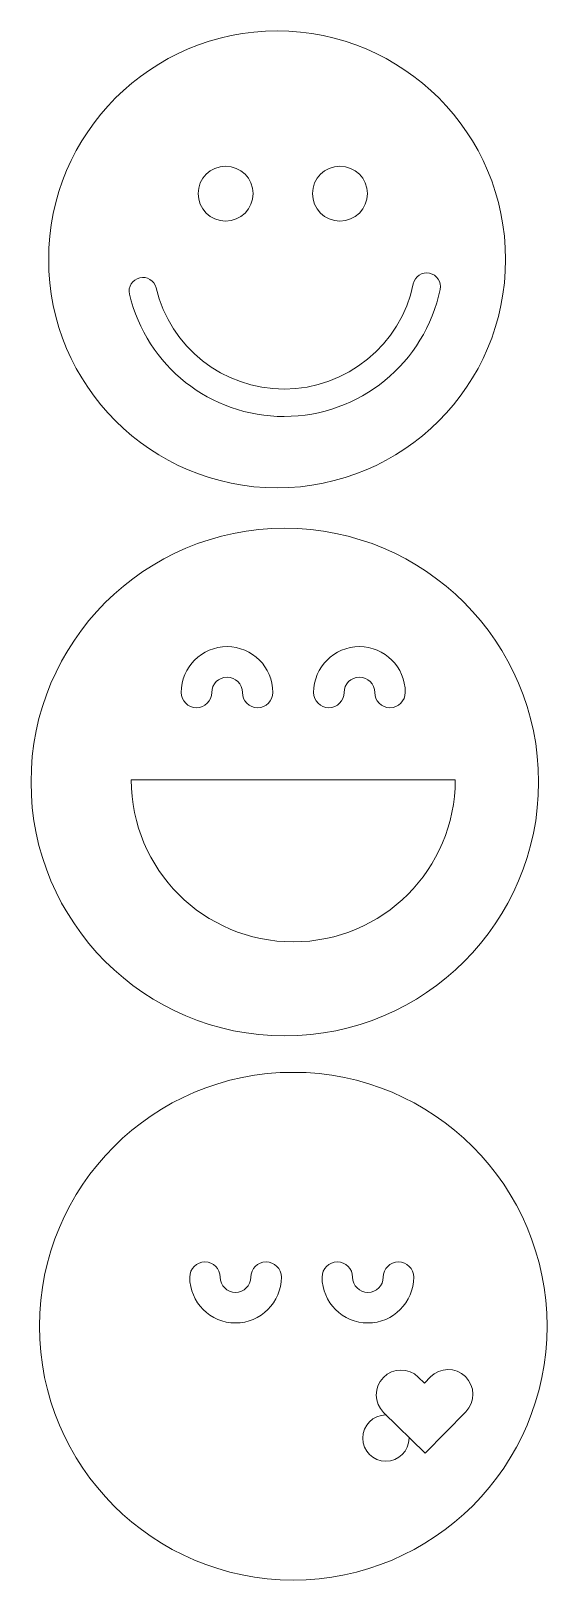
# Model space of a CAD drawing. Header units: inches. Extents: x 3 to 54, y -157 to -6.
import ezdxf

# ---------------------------------------------------------------- set-up
doc = ezdxf.new("R2010")
doc.units = ezdxf.units.IN
doc.header["$MEASUREMENT"] = 0
doc.layers.add('Layer 1', color=7, linetype='Continuous')
doc.layers.add('Layer 2', color=7, linetype='Continuous')

msp = doc.modelspace()

# ---------------------------------------------------------------- linework, layer by layer
at = {"layer": 'Layer 1', "lineweight": 0}
for points in [[(27.28, -6.05), (15.01, -6.05), (5.06, -16), (5.06, -28.27), (5.06, -40.54), (15.01, -50.48), (27.28, -50.48), (39.55, -50.48), (49.5, -40.54), (49.5, -28.27), (49.5, -16), (39.55, -6.05), (27.28, -6.05)], [(28.02, -54.41), (14.39, -54.41), (3.34, -65.46), (3.34, -79.09), (3.34, -92.72), (14.39, -103.77), (28.02, -103.77), (41.65, -103.77), (52.71, -92.72), (52.71, -79.09), (52.71, -65.46), (41.65, -54.41), (28.02, -54.41)], [(28.84, -107.32), (15.21, -107.32), (4.16, -118.37), (4.16, -132.01), (4.16, -145.64), (15.21, -156.69), (28.84, -156.69), (42.48, -156.69), (53.53, -145.64), (53.53, -132.01), (53.53, -118.37), (42.48, -107.32), (28.84, -107.32)]]:
    msp.add_open_spline(points, degree=3, knots=[0, 0, 0, 0, 1, 1, 1, 2, 2, 2, 3, 3, 3, 4, 4, 4, 4], dxfattribs=at)
at = {"layer": 'Layer 2', "lineweight": 0}
for points, knots in [([(22.27, -19.2), (23.74, -19.2), (24.94, -20.39), (24.94, -21.87), (24.94, -23.34), (23.74, -24.54), (22.27, -24.54), (20.79, -24.54), (19.6, -23.34), (19.6, -21.87), (19.6, -20.39), (20.79, -19.2), (22.27, -19.2)], [0, 0, 0, 0, 1, 1, 1, 2, 2, 2, 3, 3, 3, 4, 4, 4, 4]), ([(33.39, -19.2), (34.86, -19.2), (36.06, -20.39), (36.06, -21.87), (36.06, -23.34), (34.86, -24.54), (33.39, -24.54), (31.91, -24.54), (30.72, -23.34), (30.72, -21.87), (30.72, -20.39), (31.91, -19.2), (33.39, -19.2)], [0, 0, 0, 0, 1, 1, 1, 2, 2, 2, 3, 3, 3, 4, 4, 4, 4]), ([(43.13, -31.18), (41.67, -38.34), (35.29, -43.54), (27.97, -43.54), (20.77, -43.54), (14.58, -38.65), (12.92, -31.65), (12.75, -30.94), (13.19, -30.22), (13.91, -30.05), (14.62, -29.88), (15.34, -30.32), (15.52, -31.04), (16.89, -36.83), (22.01, -40.87), (27.97, -40.87), (34.03, -40.87), (39.31, -36.57), (40.52, -30.65), (40.67, -29.92), (41.38, -29.46), (42.1, -29.61), (42.82, -29.75), (43.28, -30.46), (43.13, -31.18)], [0, 0, 0, 0, 1, 1, 1, 2, 2, 2, 3, 3, 3, 4, 4, 4, 5, 5, 5, 6, 6, 6, 7, 7, 7, 8, 8, 8, 8]), ([(22.41, -65.92), (24.86, -65.92), (26.86, -67.92), (26.86, -70.38), (26.86, -71.19), (26.2, -71.86), (25.38, -71.86), (24.56, -71.86), (23.9, -71.19), (23.9, -70.38), (23.9, -69.55), (23.23, -68.89), (22.41, -68.89), (21.59, -68.89), (20.92, -69.55), (20.92, -70.38), (20.92, -71.19), (20.25, -71.86), (19.43, -71.86), (18.62, -71.86), (17.95, -71.19), (17.95, -70.38), (17.95, -67.92), (19.95, -65.92), (22.41, -65.92)], [0, 0, 0, 0, 1, 1, 1, 2, 2, 2, 3, 3, 3, 4, 4, 4, 5, 5, 5, 6, 6, 6, 7, 7, 7, 8, 8, 8, 8]), ([(35.28, -65.92), (37.74, -65.92), (39.74, -67.92), (39.74, -70.38), (39.74, -71.19), (39.07, -71.86), (38.25, -71.86), (37.44, -71.86), (36.77, -71.19), (36.77, -70.38), (36.77, -69.55), (36.1, -68.89), (35.28, -68.89), (34.46, -68.89), (33.79, -69.55), (33.79, -70.38), (33.79, -71.19), (33.13, -71.86), (32.31, -71.86), (31.49, -71.86), (30.83, -71.19), (30.83, -70.38), (30.83, -67.92), (32.83, -65.92), (35.28, -65.92)], [0, 0, 0, 0, 1, 1, 1, 2, 2, 2, 3, 3, 3, 4, 4, 4, 5, 5, 5, 6, 6, 6, 7, 7, 7, 8, 8, 8, 8]), ([(28.85, -94.63), (20.14, -94.63), (13.09, -87.58), (13.09, -78.88), (13.09, -78.88), (44.6, -78.88), (44.6, -78.88), (44.6, -87.58), (37.54, -94.63), (28.85, -94.63)], [0, 0, 0, 0, 1, 1, 1, 2, 2, 2, 3, 3, 3, 3]), ([(23.23, -131.69), (20.78, -131.69), (18.78, -129.7), (18.78, -127.24), (18.78, -126.42), (19.44, -125.76), (20.26, -125.76), (21.08, -125.76), (21.74, -126.42), (21.74, -127.24), (21.74, -128.06), (22.41, -128.73), (23.23, -128.73), (24.05, -128.73), (24.72, -128.06), (24.72, -127.24), (24.72, -126.42), (25.38, -125.76), (26.2, -125.76), (27.02, -125.76), (27.69, -126.42), (27.69, -127.24), (27.68, -129.7), (25.69, -131.69), (23.23, -131.69)], [0, 0, 0, 0, 1, 1, 1, 2, 2, 2, 3, 3, 3, 4, 4, 4, 5, 5, 5, 6, 6, 6, 7, 7, 7, 8, 8, 8, 8]), ([(36.11, -131.69), (33.65, -131.69), (31.65, -129.7), (31.65, -127.24), (31.65, -126.42), (32.32, -125.76), (33.13, -125.76), (33.95, -125.76), (34.62, -126.42), (34.62, -127.24), (34.62, -128.06), (35.29, -128.73), (36.11, -128.73), (36.93, -128.73), (37.6, -128.06), (37.6, -127.24), (37.6, -126.42), (38.26, -125.76), (39.08, -125.76), (39.9, -125.76), (40.56, -126.42), (40.56, -127.24), (40.56, -129.7), (38.56, -131.69), (36.11, -131.69)], [0, 0, 0, 0, 1, 1, 1, 2, 2, 2, 3, 3, 3, 4, 4, 4, 5, 5, 5, 6, 6, 6, 7, 7, 7, 8, 8, 8, 8]), ([(45.63, -140.32), (45.63, -140.32), (41.69, -144.34), (41.69, -144.34), (41.69, -144.34), (41.68, -144.35), (41.68, -144.35), (41.68, -144.35), (41.68, -144.35), (41.68, -144.35), (41.68, -144.35), (41.67, -144.35), (41.67, -144.35), (41.67, -144.35), (41.67, -144.34), (41.67, -144.34), (41.67, -144.34), (37.64, -140.4), (37.64, -140.4), (36.69, -139.47), (36.68, -137.94), (37.61, -136.99), (38.54, -136.04), (40.06, -136.03), (41.01, -136.96), (41.01, -136.96), (41.61, -137.54), (41.61, -137.54), (41.61, -137.54), (42.19, -136.94), (42.19, -136.94), (43.12, -135.99), (44.64, -135.98), (45.59, -136.91), (46.54, -137.84), (46.56, -139.37), (45.63, -140.32)], [0, 0, 0, 0, 1, 1, 1, 2, 2, 2, 3, 3, 3, 4, 4, 4, 5, 5, 5, 6, 6, 6, 7, 7, 7, 8, 8, 8, 9, 9, 9, 10, 10, 10, 11, 11, 11, 12, 12, 12, 12]), ([(37.86, -145.14), (36.62, -145.14), (35.61, -144.13), (35.61, -142.89), (35.61, -141.65), (36.62, -140.64), (37.86, -140.64), (37.88, -140.64), (37.9, -140.64), (37.92, -140.64)], [0, 0, 0, 0, 1, 1, 1, 2, 2, 2, 3, 3, 3, 3]), ([(40.11, -142.79), (40.11, -142.82), (40.11, -142.86), (40.11, -142.89), (40.11, -144.13), (39.11, -145.14), (37.86, -145.14)], [0, 0, 0, 0, 1, 1, 1, 2, 2, 2, 2])]:
    msp.add_open_spline(points, degree=3, knots=knots, dxfattribs=at)

doc.saveas('drawing.dxf')
